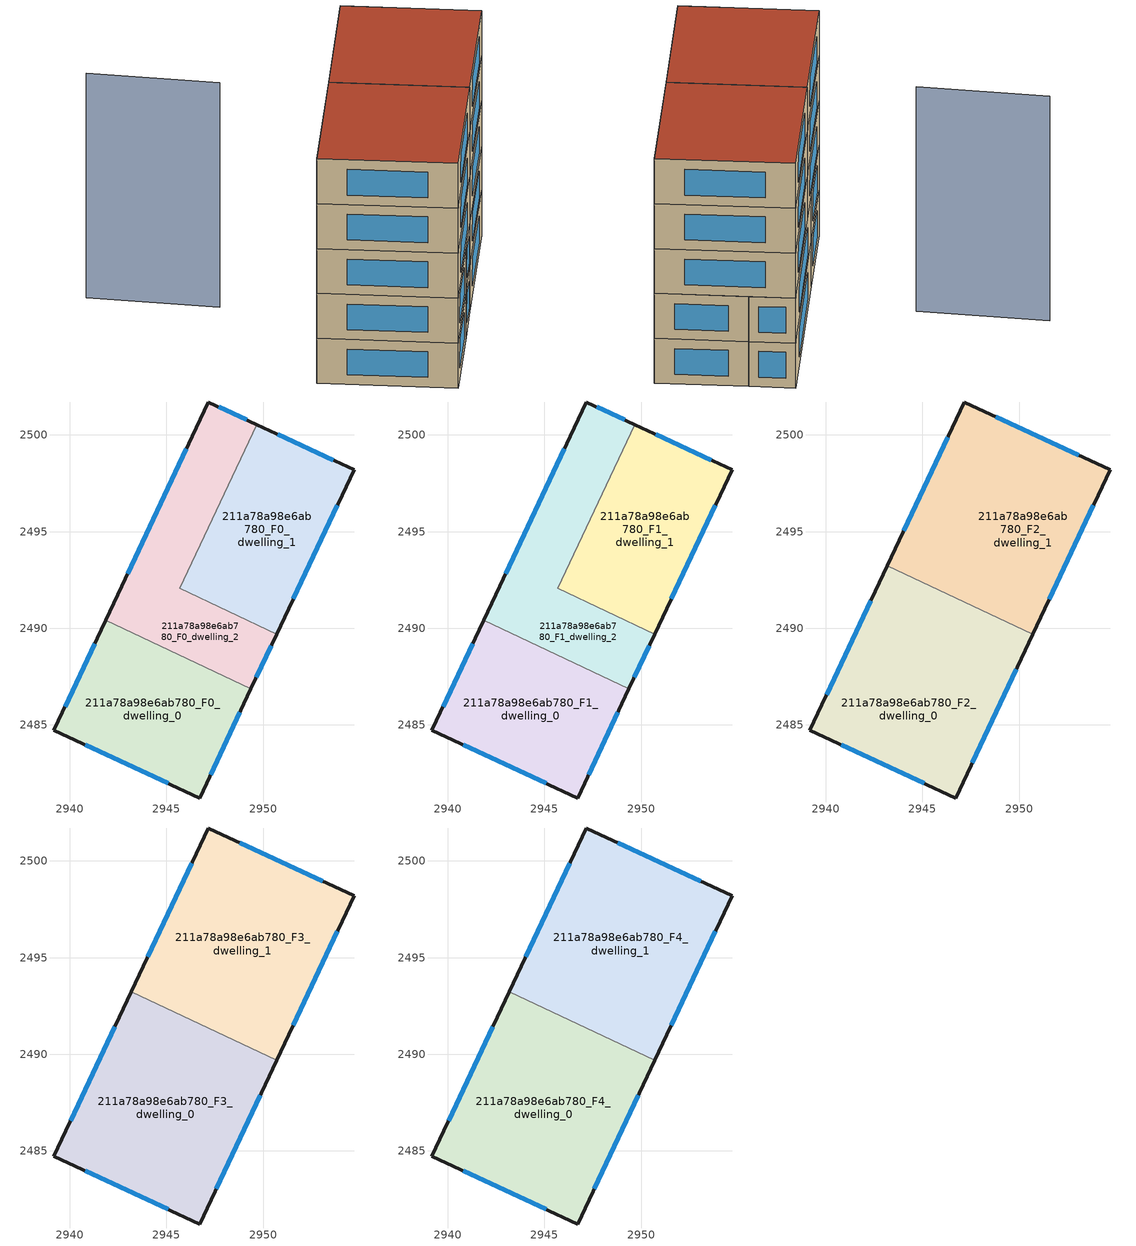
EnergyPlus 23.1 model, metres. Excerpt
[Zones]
211a78a98e6ab780_F0_dwelling_0
 floor ground (EU_floor_Construction): 2949.37,2486.86 2946.71,2481.22 2939.18,2484.73 2941.85,2490.4 z0
 wall outside (EU_wall_Construction): 2941.85,2490.4 2939.18,2484.73 2946.71,2481.22 2949.37,2486.86 z0:3
 wall to 211a78a98e6ab780_F0_dwelling_2 (EU_wall_Construction): 2949.37,2486.86 2941.85,2490.4 z0:3
 window (EU_Window_Construction): 2941.28,2489.19 2939.75,2485.94 / 2947.28,2482.43 2948.8,2485.65 / 2940.79,2483.98 2945.1,2481.97 z0.64:2.36
211a78a98e6ab780_F0_dwelling_1
 floor ground (EU_floor_Construction): 2954.71,2498.2 2950.71,2489.7 2945.69,2492.06 2949.68,2500.54 z0
 wall outside (EU_wall_Construction): 2950.71,2489.7 2954.71,2498.2 2949.68,2500.54 z0:3
 wall to 211a78a98e6ab780_F0_dwelling_2 (EU_wall_Construction): 2949.68,2500.54 2945.69,2492.06 2950.71,2489.7 z0:3
 window (EU_Window_Construction): 2951.56,2491.52 2953.85,2496.37 / 2953.63,2498.7 2950.76,2500.03 z0.64:2.36
211a78a98e6ab780_F0_dwelling_2
 floor ground (EU_floor_Construction): 2949.68,2500.54 2945.69,2492.06 2950.71,2489.7 2949.37,2486.86 2941.85,2490.4 2947.17,2501.71 z0
 wall outside (EU_wall_Construction): 2949.37,2486.86 2950.71,2489.7 / 2949.68,2500.54 2947.17,2501.71 2941.85,2490.4 z0:3
 window (EU_Window_Construction): 2949.66,2487.47 2950.42,2489.09 / 2946.03,2499.29 2942.99,2492.82 / 2949.15,2500.79 2947.71,2501.46 z0.64:2.36
211a78a98e6ab780_F1_dwelling_0
 floor to 211a78a98e6ab780_F0_dwelling_0 (EU_floor_Construction): 2949.37,2486.86 2946.71,2481.22 2939.18,2484.73 2941.85,2490.4 z3
 wall outside (EU_wall_Construction): 2941.85,2490.4 2939.18,2484.73 2946.71,2481.22 2949.37,2486.86 z3:6
 wall to 211a78a98e6ab780_F1_dwelling_2 (EU_wall_Construction): 2949.37,2486.86 2941.85,2490.4 z3:6
 window (EU_Window_Construction): 2941.28,2489.19 2939.75,2485.94 / 2947.28,2482.43 2948.8,2485.65 / 2940.79,2483.98 2945.1,2481.97 z3.64:5.36
211a78a98e6ab780_F1_dwelling_1
 floor to 211a78a98e6ab780_F0_dwelling_1 (EU_floor_Construction): 2954.71,2498.2 2950.71,2489.7 2945.69,2492.06 2949.68,2500.54 z3
 wall outside (EU_wall_Construction): 2950.71,2489.7 2954.71,2498.2 2949.68,2500.54 z3:6
 wall to 211a78a98e6ab780_F1_dwelling_2 (EU_wall_Construction): 2949.68,2500.54 2945.69,2492.06 2950.71,2489.7 z3:6
 window (EU_Window_Construction): 2951.56,2491.52 2953.85,2496.37 / 2953.63,2498.7 2950.76,2500.03 z3.64:5.36
 ceiling adiabatic (EU_roof_Construction): 2950.71,2489.7 2954.71,2498.2 2949.68,2500.54 2945.69,2492.06 z6
211a78a98e6ab780_F1_dwelling_2
 floor to 211a78a98e6ab780_F0_dwelling_2 (EU_floor_Construction): 2949.68,2500.54 2945.69,2492.06 2950.71,2489.7 2949.37,2486.86 2941.85,2490.4 2947.17,2501.71 z3
 wall outside (EU_wall_Construction): 2949.37,2486.86 2950.71,2489.7 / 2949.68,2500.54 2947.17,2501.71 2941.85,2490.4 z3:6
 window (EU_Window_Construction): 2949.66,2487.47 2950.42,2489.09 / 2946.03,2499.29 2942.99,2492.82 / 2949.15,2500.79 2947.71,2501.46 z3.64:5.36
211a78a98e6ab780_F2_dwelling_0
 floor to 211a78a98e6ab780_F1_dwelling_0 (EU_floor_Construction): 2949.37,2486.86 2946.71,2481.22 2939.18,2484.73 2941.85,2490.4 z6
 floor to 211a78a98e6ab780_F1_dwelling_2 (EU_floor_Construction): 2950.7,2489.69 2949.37,2486.86 2941.85,2490.4 2943.18,2493.23 z6
 wall outside (EU_wall_Construction): 2943.18,2493.23 2939.18,2484.73 2946.71,2481.22 2950.7,2489.69 z6:9
 wall to 211a78a98e6ab780_F2_dwelling_1 (EU_wall_Construction): 2950.7,2489.69 2943.18,2493.23 z6:9
 window (EU_Window_Construction): 2947.57,2483.03 2949.85,2487.88 / 2940.79,2483.98 2945.1,2481.97 / 2942.33,2491.41 2940.04,2486.55 z6.64:8.36
211a78a98e6ab780_F2_dwelling_1
 floor to 211a78a98e6ab780_F1_dwelling_2 (EU_floor_Construction): 2949.68,2500.54 2945.69,2492.06 2950.7,2489.69 2943.18,2493.23 2947.17,2501.71 z6
 floor adiabatic (EU_floor_Construction): 2954.71,2498.2 2950.7,2489.69 2945.69,2492.06 2949.68,2500.54 z6
 wall outside (EU_wall_Construction): 2950.7,2489.69 2954.71,2498.2 2947.17,2501.71 2943.18,2493.23 z6:9
 window (EU_Window_Construction): 2951.56,2491.51 2953.85,2496.37 / 2946.32,2499.89 2944.04,2495.05 / 2953.09,2498.95 2948.79,2500.95 z6.64:8.36
211a78a98e6ab780_F3_dwelling_0
 floor to 211a78a98e6ab780_F2_dwelling_0 (EU_floor_Construction): 2950.7,2489.69 2946.71,2481.22 2939.18,2484.73 2943.18,2493.23 z9
 wall outside (EU_wall_Construction): 2943.18,2493.23 2939.18,2484.73 2946.71,2481.22 2950.7,2489.69 z9:12
 wall to 211a78a98e6ab780_F3_dwelling_1 (EU_wall_Construction): 2950.7,2489.69 2943.18,2493.23 z9:12
 window (EU_Window_Construction): 2947.57,2483.03 2949.85,2487.88 / 2940.79,2483.98 2945.1,2481.97 / 2942.33,2491.41 2940.04,2486.55 z9.64:11.36
211a78a98e6ab780_F3_dwelling_1
 floor to 211a78a98e6ab780_F2_dwelling_1 (EU_floor_Construction): 2954.71,2498.2 2950.7,2489.69 2943.18,2493.23 2947.17,2501.71 z9
 wall outside (EU_wall_Construction): 2950.7,2489.69 2954.71,2498.2 2947.17,2501.71 2943.18,2493.23 z9:12
 window (EU_Window_Construction): 2951.56,2491.51 2953.85,2496.37 / 2946.32,2499.89 2944.04,2495.05 / 2953.09,2498.95 2948.79,2500.95 z9.64:11.36
211a78a98e6ab780_F4_dwelling_0
 floor to 211a78a98e6ab780_F3_dwelling_0 (EU_floor_Construction): 2950.7,2489.69 2946.71,2481.22 2939.18,2484.73 2943.18,2493.23 z12
 wall outside (EU_wall_Construction): 2943.18,2493.23 2939.18,2484.73 2946.71,2481.22 2950.7,2489.69 z12:15
 wall to 211a78a98e6ab780_F4_dwelling_1 (EU_wall_Construction): 2950.7,2489.69 2943.18,2493.23 z12:15
 window (EU_Window_Construction): 2947.57,2483.03 2949.85,2487.88 / 2940.79,2483.98 2945.1,2481.97 / 2942.33,2491.41 2940.04,2486.55 z12.64:14.36
 roof outside (EU_roof_Construction): 2946.71,2481.22 2950.7,2489.69 2943.18,2493.23 2939.18,2484.73 z15
211a78a98e6ab780_F4_dwelling_1
 floor to 211a78a98e6ab780_F3_dwelling_1 (EU_floor_Construction): 2954.71,2498.2 2950.7,2489.69 2943.18,2493.23 2947.17,2501.71 z12
 wall outside (EU_wall_Construction): 2950.7,2489.69 2954.71,2498.2 2947.17,2501.71 2943.18,2493.23 z12:15
 window (EU_Window_Construction): 2951.56,2491.51 2953.85,2496.37 / 2946.32,2499.89 2944.04,2495.05 / 2953.09,2498.95 2948.79,2500.95 z12.64:14.36
 roof outside (EU_roof_Construction): 2950.7,2489.69 2954.71,2498.2 2947.17,2501.71 2943.18,2493.23 z15
shading: 2930.33,2499.37 2937.22,2495.47 z0:15
[Building]
EU S2 Campaign: North Axis=0; Terrain=City; Solar Distribution=FullExterior
[Site:Location]
Yerevan-Zvartnots.Intl.AP: Latitude=40.15; Longitude=44.383; Time Zone=4; Elevation=854
[SizingPeriod:WeatherFileDays]
AnnualSizingPeriod: Begin Month=1; Begin Day of Month=1; End Month=12; End Day of Month=31; Day of Week for Start Day=Monday; Use Weather File Daylight Saving Period=No; Use Weather File Rain and Snow Indicators=No
[MATERIAL]
EU_InternalMass_Material: Roughness=MediumRough; Thickness=0.1; Conductivity=1; Density=1800; Specific Heat=900; Thermal Absorptance=0.9; Solar Absorptance=0.7; Visible Absorptance=0.7
[MATERIAL:NOMASS] Roughness=MediumRough; Thermal Absorptance=0.9; Solar Absorptance=0.7; Visible Absorptance=0.7
Name | Thermal Resistance
EU_wall_NoMass | 1.05043
EU_roof_NoMass | 1.45357
EU_floor_NoMass | 0.478065
[WINDOWMATERIAL:SIMPLEGLAZINGSYSTEM]
EU_Window_SimpleGlazing: UFactor=2.5566; Solar Heat Gain Coefficient=0.75; Visible Transmittance=0.75
[CONSTRUCTION]
EU_wall_Construction: EU_wall_NoMass
EU_roof_Construction: EU_roof_NoMass
EU_floor_Construction: EU_floor_NoMass
EU_Window_Construction: EU_Window_SimpleGlazing
EU_InternalMass_Construction: EU_InternalMass_Material
[ZONE] Type=1; Multiplier=1; Ceiling Height=autocalculate; Floor Area=autocalculate; Part of Total Floor Area=Yes
Name | Volume
211a78a98e6ab780_F0_dwelling_0; 211a78a98e6ab780_F1_dwelling_0 | 155.966
211a78a98e6ab780_F2_dwelling_0; 211a78a98e6ab780_F3_dwelling_0; 211a78a98e6ab780_F4_dwelling_0; 211a78a98e6ab780_F2_dwelling_1; 211a78a98e6ab780_F3_dwelling_1; 211a78a98e6ab780_F4_dwelling_1 | 233.943
211a78a98e6ab780_F0_dwelling_1; 211a78a98e6ab780_F1_dwelling_1 | 155.964
211a78a98e6ab780_F0_dwelling_2; 211a78a98e6ab780_F1_dwelling_2 | 155.96
[INTERNALMASS] Construction=EU_InternalMass_Construction
Name | Zone or ZoneList | Surface Area
211a78a98e6ab780_F0_dwelling_0_EU_InternalMass | 211a78a98e6ab780_F0_dwelling_0 | 51.9886
211a78a98e6ab780_F0_dwelling_1_EU_InternalMass | 211a78a98e6ab780_F0_dwelling_1 | 51.9872
211a78a98e6ab780_F0_dwelling_2_EU_InternalMass | 211a78a98e6ab780_F0_dwelling_2 | 51.9866
211a78a98e6ab780_F1_dwelling_0_EU_InternalMass | 211a78a98e6ab780_F1_dwelling_0 | 51.9886
211a78a98e6ab780_F1_dwelling_1_EU_InternalMass | 211a78a98e6ab780_F1_dwelling_1 | 51.9872
211a78a98e6ab780_F1_dwelling_2_EU_InternalMass | 211a78a98e6ab780_F1_dwelling_2 | 51.9866
211a78a98e6ab780_F2_dwelling_0_EU_InternalMass | 211a78a98e6ab780_F2_dwelling_0 | 77.9827
211a78a98e6ab780_F2_dwelling_1_EU_InternalMass | 211a78a98e6ab780_F2_dwelling_1 | 77.979
211a78a98e6ab780_F3_dwelling_0_EU_InternalMass | 211a78a98e6ab780_F3_dwelling_0 | 77.9827
211a78a98e6ab780_F3_dwelling_1_EU_InternalMass | 211a78a98e6ab780_F3_dwelling_1 | 77.979
211a78a98e6ab780_F4_dwelling_0_EU_InternalMass | 211a78a98e6ab780_F4_dwelling_0 | 77.9827
211a78a98e6ab780_F4_dwelling_1_EU_InternalMass | 211a78a98e6ab780_F4_dwelling_1 | 77.979
[OTHEREQUIPMENT] Fuel Type=Electricity; Design Level Calculation Method=Watts/Area; Power per Zone Floor Area=1; Fraction Latent=0; Fraction Radiant=0; Fraction Lost=0; Carbon Dioxide Generation Rate=0; EndUse Subcategory=EU_Step8_InternalGains
Name | Zone or ZoneList or Space or SpaceList | Schedule
EU_Step8_InternalGain_211a78a98e6ab780_F0_dwelling_0_f000 | 211a78a98e6ab780_F0_dwelling_0 | EU_Step8_GainSchedule_211a78a98e6ab780_F0_dwelling_0_f000
EU_Step8_InternalGain_211a78a98e6ab780_F0_dwelling_1_f000 | 211a78a98e6ab780_F0_dwelling_1 | EU_Step8_GainSchedule_211a78a98e6ab780_F0_dwelling_1_f000
EU_Step8_InternalGain_211a78a98e6ab780_F0_dwelling_2_f000 | 211a78a98e6ab780_F0_dwelling_2 | EU_Step8_GainSchedule_211a78a98e6ab780_F0_dwelling_2_f000
EU_Step8_InternalGain_211a78a98e6ab780_F1_dwelling_0_f000 | 211a78a98e6ab780_F1_dwelling_0 | EU_Step8_GainSchedule_211a78a98e6ab780_F1_dwelling_0_f000
EU_Step8_InternalGain_211a78a98e6ab780_F1_dwelling_1_f000 | 211a78a98e6ab780_F1_dwelling_1 | EU_Step8_GainSchedule_211a78a98e6ab780_F1_dwelling_1_f000
EU_Step8_InternalGain_211a78a98e6ab780_F1_dwelling_2_f000 | 211a78a98e6ab780_F1_dwelling_2 | EU_Step8_GainSchedule_211a78a98e6ab780_F1_dwelling_2_f000
EU_Step8_InternalGain_211a78a98e6ab780_F2_dwelling_0_f000 | 211a78a98e6ab780_F2_dwelling_0 | EU_Step8_GainSchedule_211a78a98e6ab780_F2_dwelling_0_f000
EU_Step8_InternalGain_211a78a98e6ab780_F2_dwelling_1_f000 | 211a78a98e6ab780_F2_dwelling_1 | EU_Step8_GainSchedule_211a78a98e6ab780_F2_dwelling_1_f000
EU_Step8_InternalGain_211a78a98e6ab780_F3_dwelling_0_f000 | 211a78a98e6ab780_F3_dwelling_0 | EU_Step8_GainSchedule_211a78a98e6ab780_F3_dwelling_0_f000
EU_Step8_InternalGain_211a78a98e6ab780_F3_dwelling_1_f000 | 211a78a98e6ab780_F3_dwelling_1 | EU_Step8_GainSchedule_211a78a98e6ab780_F3_dwelling_1_f000
EU_Step8_InternalGain_211a78a98e6ab780_F4_dwelling_0_f000 | 211a78a98e6ab780_F4_dwelling_0 | EU_Step8_GainSchedule_211a78a98e6ab780_F4_dwelling_0_f000
EU_Step8_InternalGain_211a78a98e6ab780_F4_dwelling_1_f000 | 211a78a98e6ab780_F4_dwelling_1 | EU_Step8_GainSchedule_211a78a98e6ab780_F4_dwelling_1_f000
[ZONEVENTILATION:DESIGNFLOWRATE] Schedule=EU_AlwaysOn; Design Flow Rate Calculation Method=AirChanges/Hour; Air Changes per Hour=0.557805; Ventilation Type=Natural; Fan Pressure Rise=0; Fan Total Efficiency=1; Constant Term Coefficient=1; Temperature Term Coefficient=0; Velocity Term Coefficient=0; Velocity Squared Term Coefficient=0; Minimum Indoor Temperature=-100; Maximum Indoor Temperature=100; Delta Temperature=-100; Minimum Outdoor Temperature=-100; Maximum Outdoor Temperature=100; Maximum Wind Speed=40
Name | Zone or ZoneList or Space or SpaceList
EU_ConstantAir_211a78a98e6ab780_F0_dwelling_0 | 211a78a98e6ab780_F0_dwelling_0
EU_ConstantAir_211a78a98e6ab780_F0_dwelling_1 | 211a78a98e6ab780_F0_dwelling_1
EU_ConstantAir_211a78a98e6ab780_F0_dwelling_2 | 211a78a98e6ab780_F0_dwelling_2
EU_ConstantAir_211a78a98e6ab780_F1_dwelling_0 | 211a78a98e6ab780_F1_dwelling_0
EU_ConstantAir_211a78a98e6ab780_F1_dwelling_1 | 211a78a98e6ab780_F1_dwelling_1
EU_ConstantAir_211a78a98e6ab780_F1_dwelling_2 | 211a78a98e6ab780_F1_dwelling_2
EU_ConstantAir_211a78a98e6ab780_F2_dwelling_0 | 211a78a98e6ab780_F2_dwelling_0
EU_ConstantAir_211a78a98e6ab780_F2_dwelling_1 | 211a78a98e6ab780_F2_dwelling_1
EU_ConstantAir_211a78a98e6ab780_F3_dwelling_0 | 211a78a98e6ab780_F3_dwelling_0
EU_ConstantAir_211a78a98e6ab780_F3_dwelling_1 | 211a78a98e6ab780_F3_dwelling_1
EU_ConstantAir_211a78a98e6ab780_F4_dwelling_0 | 211a78a98e6ab780_F4_dwelling_0
EU_ConstantAir_211a78a98e6ab780_F4_dwelling_1 | 211a78a98e6ab780_F4_dwelling_1
[HVACTEMPLATE:THERMOSTAT] Constant Heating Setpoint=20; Constant Cooling Setpoint=50
EU_HeatOnly_211a78a98e6ab780_F0_dwelling_0; EU_HeatOnly_211a78a98e6ab780_F0_dwelling_1; EU_HeatOnly_211a78a98e6ab780_F0_dwelling_2; EU_HeatOnly_211a78a98e6ab780_F1_dwelling_0; EU_HeatOnly_211a78a98e6ab780_F1_dwelling_1; EU_HeatOnly_211a78a98e6ab780_F1_dwelling_2; EU_HeatOnly_211a78a98e6ab780_F2_dwelling_0; EU_HeatOnly_211a78a98e6ab780_F2_dwelling_1; EU_HeatOnly_211a78a98e6ab780_F3_dwelling_0; EU_HeatOnly_211a78a98e6ab780_F3_dwelling_1; EU_HeatOnly_211a78a98e6ab780_F4_dwelling_0; EU_HeatOnly_211a78a98e6ab780_F4_dwelling_1
[HVACTEMPLATE:ZONE:IDEALLOADSAIRSYSTEM] System Availability Schedule=EU_AlwaysOn; Maximum Heating Supply Air Temperature=50; Minimum Cooling Supply Air Temperature=13; Maximum Heating Supply Air Humidity Ratio=0.0156; Minimum Cooling Supply Air Humidity Ratio=0.0077; Heating Limit=NoLimit; Cooling Limit=NoLimit; Heating Availability Schedule=EU_AlwaysOn; Cooling Availability Schedule=EU_CoolingOff; Dehumidification Control Type=ConstantSensibleHeatRatio; Cooling Sensible Heat Ratio=0.7; Dehumidification Setpoint=60; Humidification Control Type=None; Humidification Setpoint=30; Outdoor Air Method=None; Outdoor Air Flow Rate per Person=0.00944; Outdoor Air Flow Rate per Zone Floor Area=0; Outdoor Air Flow Rate per Zone=0; Demand Controlled Ventilation Type=None; Outdoor Air Economizer Type=NoEconomizer; Heat Recovery Type=None; Sensible Heat Recovery Effectiveness=0.7; Latent Heat Recovery Effectiveness=0.65
Name | Template Thermostat
211a78a98e6ab780_F0_dwelling_0 | EU_HeatOnly_211a78a98e6ab780_F0_dwelling_0
211a78a98e6ab780_F0_dwelling_1 | EU_HeatOnly_211a78a98e6ab780_F0_dwelling_1
211a78a98e6ab780_F0_dwelling_2 | EU_HeatOnly_211a78a98e6ab780_F0_dwelling_2
211a78a98e6ab780_F1_dwelling_0 | EU_HeatOnly_211a78a98e6ab780_F1_dwelling_0
211a78a98e6ab780_F1_dwelling_1 | EU_HeatOnly_211a78a98e6ab780_F1_dwelling_1
211a78a98e6ab780_F1_dwelling_2 | EU_HeatOnly_211a78a98e6ab780_F1_dwelling_2
211a78a98e6ab780_F2_dwelling_0 | EU_HeatOnly_211a78a98e6ab780_F2_dwelling_0
211a78a98e6ab780_F2_dwelling_1 | EU_HeatOnly_211a78a98e6ab780_F2_dwelling_1
211a78a98e6ab780_F3_dwelling_0 | EU_HeatOnly_211a78a98e6ab780_F3_dwelling_0
211a78a98e6ab780_F3_dwelling_1 | EU_HeatOnly_211a78a98e6ab780_F3_dwelling_1
211a78a98e6ab780_F4_dwelling_0 | EU_HeatOnly_211a78a98e6ab780_F4_dwelling_0
211a78a98e6ab780_F4_dwelling_1 | EU_HeatOnly_211a78a98e6ab780_F4_dwelling_1
[SIZING:ZONE] Zone Cooling Design Supply Air Temperature Input Method=SupplyAirTemperature; Zone Cooling Design Supply Air Temperature=13; Zone Heating Design Supply Air Temperature Input Method=SupplyAirTemperature; Zone Heating Design Supply Air Temperature=50; Zone Cooling Design Supply Air Humidity Ratio=0.008; Zone Heating Design Supply Air Humidity Ratio=0.008; Cooling Design Air Flow Method=DesignDay; Cooling Design Air Flow Rate=0; Cooling Minimum Air Flow per Zone Floor Area=0.000762; Cooling Minimum Air Flow=0; Cooling Minimum Air Flow Fraction=0.2; Heating Design Air Flow Method=DesignDay; Heating Design Air Flow Rate=0; Heating Maximum Air Flow per Zone Floor Area=0.002032; Heating Maximum Air Flow=0.141576; Heating Maximum Air Flow Fraction=0.3; Account for Dedicated Outdoor Air System=No; Dedicated Outdoor Air System Control Strategy=NeutralSupplyAir; Dedicated Outdoor Air Low Setpoint Temperature for Design=autosize; Dedicated Outdoor Air High Setpoint Temperature for Design=autosize; Zone Load Sizing Method=Sensible Load Only No Latent Load; Zone Latent Cooling Design Supply Air Humidity Ratio Input Method=HumidityRatioDifference; Zone Cooling Design Supply Air Humidity Ratio Difference=0.005; Zone Latent Heating Design Supply Air Humidity Ratio Input Method=HumidityRatioDifference; Zone Humidification Design Supply Air Humidity Ratio Difference=0.005
211a78a98e6ab780_F0_dwelling_0; 211a78a98e6ab780_F0_dwelling_1; 211a78a98e6ab780_F0_dwelling_2; 211a78a98e6ab780_F1_dwelling_0; 211a78a98e6ab780_F1_dwelling_1; 211a78a98e6ab780_F1_dwelling_2; 211a78a98e6ab780_F2_dwelling_0; 211a78a98e6ab780_F2_dwelling_1; 211a78a98e6ab780_F3_dwelling_0; 211a78a98e6ab780_F3_dwelling_1; 211a78a98e6ab780_F4_dwelling_0; 211a78a98e6ab780_F4_dwelling_1
[SCHEDULE:CONSTANT]
Name | Hourly Value
EU_AlwaysOn | 1
EU_CoolingOff | 0
[SCHEDULE:FILE] Column Number=1; Rows to Skip at Top=0; Number of Hours of Data=8760; Column Separator=Comma; Interpolate to Timestep=No; Minutes per Item=60; Adjust Schedule for Daylight Savings=Yes
Name | File
EU_Step8_GainSchedule_211a78a98e6ab780_F0_dwelling_0_f000 | ../../schedules/211a78a98e6ab780/211a78a98e6ab780_F0_dwelling_0_f000_gain.csv
EU_Step8_GainSchedule_211a78a98e6ab780_F0_dwelling_1_f000 | ../../schedules/211a78a98e6ab780/211a78a98e6ab780_F0_dwelling_1_f000_gain.csv
EU_Step8_GainSchedule_211a78a98e6ab780_F0_dwelling_2_f000 | ../../schedules/211a78a98e6ab780/211a78a98e6ab780_F0_dwelling_2_f000_gain.csv
EU_Step8_GainSchedule_211a78a98e6ab780_F1_dwelling_0_f000 | ../../schedules/211a78a98e6ab780/211a78a98e6ab780_F1_dwelling_0_f000_gain.csv
EU_Step8_GainSchedule_211a78a98e6ab780_F1_dwelling_1_f000 | ../../schedules/211a78a98e6ab780/211a78a98e6ab780_F1_dwelling_1_f000_gain.csv
EU_Step8_GainSchedule_211a78a98e6ab780_F1_dwelling_2_f000 | ../../schedules/211a78a98e6ab780/211a78a98e6ab780_F1_dwelling_2_f000_gain.csv
EU_Step8_GainSchedule_211a78a98e6ab780_F2_dwelling_0_f000 | ../../schedules/211a78a98e6ab780/211a78a98e6ab780_F2_dwelling_0_f000_gain.csv
EU_Step8_GainSchedule_211a78a98e6ab780_F2_dwelling_1_f000 | ../../schedules/211a78a98e6ab780/211a78a98e6ab780_F2_dwelling_1_f000_gain.csv
EU_Step8_GainSchedule_211a78a98e6ab780_F3_dwelling_0_f000 | ../../schedules/211a78a98e6ab780/211a78a98e6ab780_F3_dwelling_0_f000_gain.csv
EU_Step8_GainSchedule_211a78a98e6ab780_F3_dwelling_1_f000 | ../../schedules/211a78a98e6ab780/211a78a98e6ab780_F3_dwelling_1_f000_gain.csv
EU_Step8_GainSchedule_211a78a98e6ab780_F4_dwelling_0_f000 | ../../schedules/211a78a98e6ab780/211a78a98e6ab780_F4_dwelling_0_f000_gain.csv
EU_Step8_GainSchedule_211a78a98e6ab780_F4_dwelling_1_f000 | ../../schedules/211a78a98e6ab780/211a78a98e6ab780_F4_dwelling_1_f000_gain.csv
